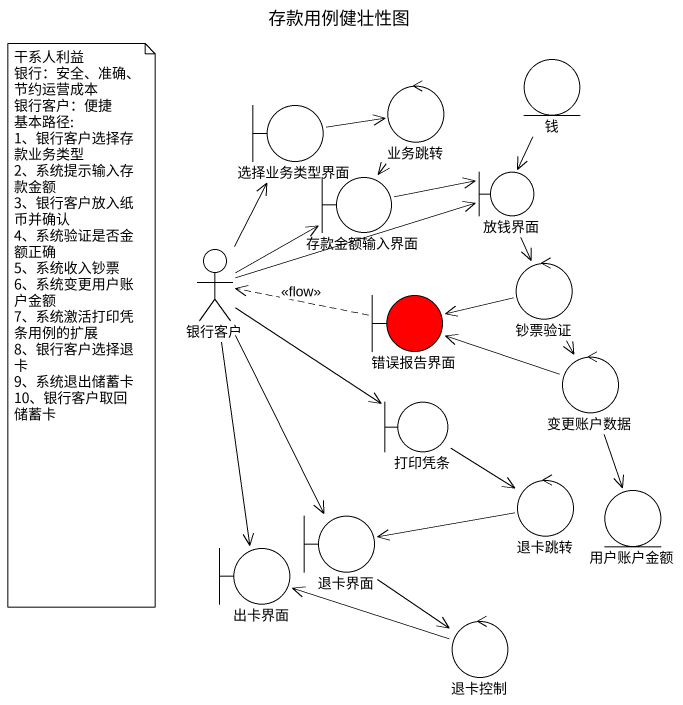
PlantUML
@startuml
title 存款用例健壮性图
entity 钱
boundary 选择业务类型界面
control 业务跳转
boundary 存款金额输入界面
boundary 放钱界面
actor 银行客户
boundary 错误报告界面 #FF0000
control 钞票验证
boundary 打印凭条
control 变更账户数据
boundary 退卡界面
control 退卡跳转
entity 用户账户金额
boundary 出卡界面
control 退卡控制
钱 --> 放钱界面
选择业务类型界面 -right-> 业务跳转
业务跳转 --> 存款金额输入界面
存款金额输入界面 -right-> 放钱界面
放钱界面 --> 钞票验证
银行客户 -up-> 选择业务类型界面
银行客户 -right-> 存款金额输入界面
银行客户 -right-> 放钱界面
银行客户 --> 打印凭条
银行客户 --> 退卡界面
银行客户 --> 出卡界面
错误报告界面 .left.> 银行客户 : <<flow>>
钞票验证 -left-> 错误报告界面
钞票验证 --> 变更账户数据
打印凭条 --> 退卡跳转
变更账户数据 -left-> 错误报告界面
变更账户数据 --> 用户账户金额
退卡界面 --> 退卡控制
退卡跳转 -left-> 退卡界面
退卡控制 -left-> 出卡界面
note as N1
  干系人利益
  银行：安全、准确、节约运营成本
  银行客户：便捷
  基本路径:
  1、银行客户选择存款业务类型
  2、系统提示输入存款金额
  3、银行客户放入纸币并确认
  4、系统验证是否金额正确
  5、系统收入钞票
  6、系统变更用户账户金额
  7、系统激活打印凭条用例的扩展
  8、银行客户选择退卡
  9、系统退出储蓄卡
  10、银行客户取回储蓄卡
end note
@enduml
